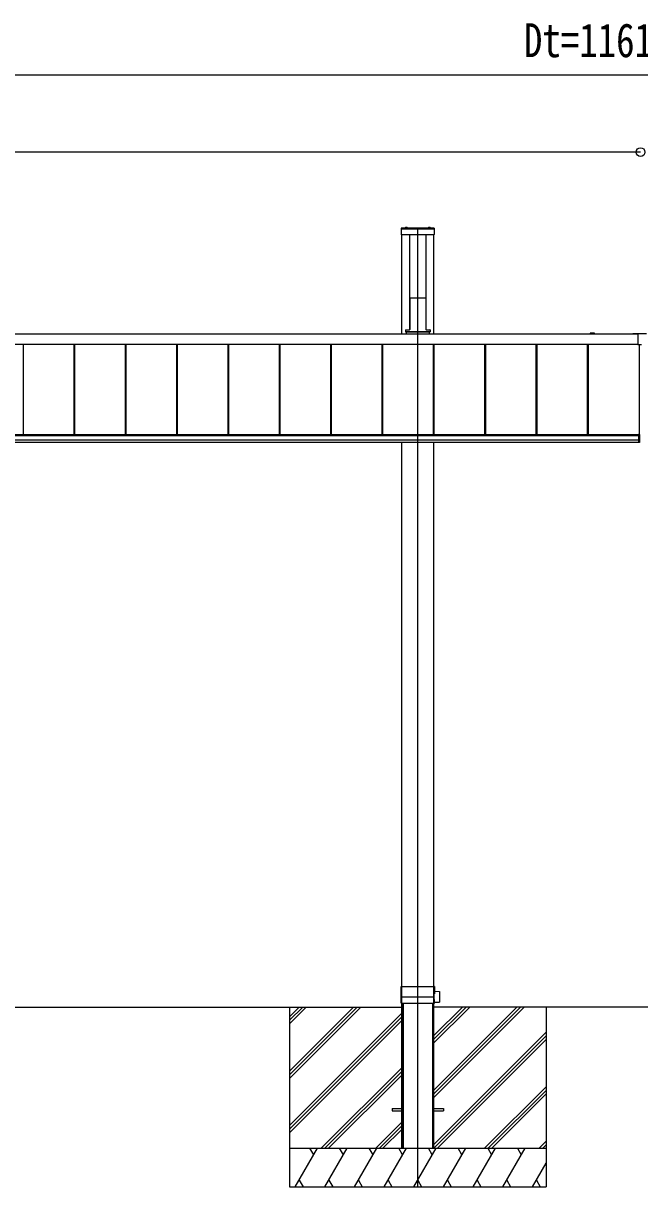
# Model space of a CAD drawing. Units: millimetres, scale not verified. Extents: x -16820 to 16820, y -11880 to 11880.
# Drawn here: x -10455 to -8054, y -7960 to -3428 of the extents above; entities that cross this region are included whole.
import ezdxf
from ezdxf.enums import TextEntityAlignment as Align

# ---------------------------------------------------------------- set-up
doc = ezdxf.new("R2010")
doc.units = ezdxf.units.MM
doc.header["$LTSCALE"] = 50
for name, color, linetype in [('0-3_YKK_12', 2, 'Continuous'), ('0-4_YKK_13', 4, 'Continuous'), ('0-5_YKK_A1', 4, 'Continuous'), ('0-6_YKK_D', 6, 'Continuous')]:
    doc.layers.add(name, color=color, linetype=linetype)
doc.styles.add('ＭＳ ゴシック', font='')
doc.styles.get('ＭＳ ゴシック').set_extended_font_data('MS Gothic')

msp = doc.modelspace()

# ---------------------------------------------------------------- linework, layer by layer
at = {"layer": '0-3_YKK_12'}
msp.add_line((-8918.92, -7960), (-8918.92, -4230), dxfattribs=at)
at = {"layer": '0-4_YKK_13'}
for p, q in [((-8983.42, -4227), (-8983.42, -4251)), ((-8854.42, -4227), (-8983.42, -4227)), ((-8854.42, -4229.5), (-8983.42, -4229.5)), ((-8854.42, -4230), (-8983.42, -4230)), ((-8856.42, -4253), (-8981.42, -4253)), ((-8969.82, -4226.45), (-8969.82, -4226.26)), ((-8969.28, -4227), (-8958.57, -4227)), ((-8969.17, -4227), (-8968.82, -4227)), ((-8966.29, -4223.67), (-8965.07, -4226.13)), ((-8963.92, -4226.74), (-8965.07, -4226.13)), ((-8963.92, -4226.74), (-8962.78, -4226.13)), ((-8961.55, -4223.67), (-8962.78, -4226.13)), ((-8958.02, -4226.45), (-8958.02, -4226.26)), ((-8879.82, -4226.45), (-8879.82, -4226.26)), ((-8879.28, -4227), (-8868.57, -4227)), ((-8876.29, -4223.67), (-8875.07, -4226.13)), ((-8873.92, -4226.74), (-8875.07, -4226.13)), ((-8873.92, -4226.74), (-8872.78, -4226.13)), ((-8871.55, -4223.67), (-8872.78, -4226.13)), ((-8868.02, -4226.45), (-8868.02, -4226.26)), ((-8854.42, -4227), (-8854.42, -4251)), ((-8950.17, -4504.16), (-8950.17, -4619.21)), ((-8949.81, -4498.31), (-8950.16, -4503.81)), ((-8949.31, -4497.85), (-8947.27, -4497.85)), ((-8946.96, -4498.17), (-8947.27, -4497.85)), ((-8946.96, -4498.17), (-8890.88, -4498.17)), ((-8890.88, -4498.17), (-8890.57, -4497.85)), ((-8890.57, -4497.85), (-8888.53, -4497.85)), ((-8888.03, -4498.31), (-8887.68, -4503.81)), ((-8887.67, -4504.16), (-8887.67, -4619.21)), ((-8966.29, -4621.97), (-8951.28, -4621.97)), ((-8950.17, -4619.21), (-8950.28, -4621.03)), ((-8887.67, -4619.21), (-8887.56, -4621.03)), ((-8886.56, -4621.97), (-8871.55, -4621.97)), ((-8966.79, -4622.47), (-8966.79, -4629.96)), ((-8966.79, -4629.3), (-8871.05, -4629.3)), ((-8966.79, -4629.96), (-8871.05, -4629.96)), ((-8871.05, -4622.47), (-8871.05, -4629.96)), ((-8080.92, -4636.51), (-8080.92, -4638.51)), ((-8080.92, -4636.51), (-8027.92, -4636.51)), ((-8080.92, -4638.51), (-8061.92, -4638.51)), ((-8061.92, -4638.51), (-8061.92, -4681.51)), ((-8046.92, -4681.51), (-8061.92, -4681.51)), ((-8059.42, -5030.22), (-8059.42, -5061.49)), ((-8055.92, -5030.22), (-8059.42, -5030.22)), ((-8059.42, -5052.67), (-8055.92, -5052.67)), ((-8055.92, -5061.49), (-8059.42, -5061.49)), ((-8058.92, -5030.22), (-8058.92, -5061.49)), ((-8055.92, -5030.22), (-8055.92, -5061.49)), ((-8983.92, -7220), (-8983.57, -7180.3)), ((-8983.27, -7180), (-8854.57, -7180)), ((-8982.42, -7180.3), (-8982.42, -7244.7)), ((-8981.42, -7244.7), (-8981.42, -7180.3)), ((-8856.42, -7180.3), (-8856.42, -7244.7)), ((-8855.42, -7244.7), (-8855.42, -7180.3)), ((-8854.27, -7180.3), (-8854.02, -7209.18)), ((-8854.11, -7198.65), (-8834.22, -7199)), ((-8833.92, -7199.29), (-8833.92, -7240.71)), ((-8983.71, -7244.7), (-8983.92, -7220)), ((-8983.92, -7220), (-8855.42, -7220)), ((-8983.41, -7245), (-8854.44, -7245)), ((-8854.02, -7209.18), (-8855.42, -7209.18)), ((-8854.02, -7230.82), (-8855.42, -7230.82)), ((-8854.14, -7244.7), (-8854.02, -7230.82)), ((-8854.11, -7241.35), (-8834.22, -7241.01))]:
    msp.add_line(p, q, dxfattribs=at)
for centre, radius, start, end in [((-8981.42, -4251), 2, 180, 270), ((-8969.28, -4226.45), 0.545, 180, 270), ((-8969.27, -4226.26), 0.55, 138.43917, 180), ((-8963.92, -4231), 7.7, 41.56083, 138.43917), ((-8958.57, -4226.45), 0.545, 270, 0), ((-8958.57, -4226.26), 0.55, 0, 41.56083), ((-8879.28, -4226.45), 0.545, 180, 270), ((-8879.27, -4226.26), 0.55, 138.43917, 180), ((-8873.92, -4231), 7.7, 41.56083, 138.43917), ((-8868.57, -4226.45), 0.545, 270, 0), ((-8868.57, -4226.26), 0.55, 0, 41.56083), ((-8856.42, -4251), 2, 270, 0), ((-8983.27, -7180.3), 0.3, 90, 179.5), ((-8982.72, -7180.3), 0.3, 0, 90), ((-8981.12, -7180.3), 0.3, 90, 180), ((-8856.72, -7180.3), 0.3, 0, 90), ((-8855.12, -7180.3), 0.3, 90, 180), ((-8854.57, -7180.3), 0.3, 0.5, 90), ((-8834.22, -7199.3), 0.3, 0, 89), ((-8983.41, -7244.7), 0.3, 180.5, 270), ((-8982.72, -7244.7), 0.3, 270, 0), ((-8981.12, -7244.7), 0.3, 180, 270), ((-8856.72, -7244.7), 0.3, 270, 0), ((-8855.12, -7244.7), 0.3, 180, 270), ((-8854.44, -7244.7), 0.3, 270, 359.5), ((-8834.22, -7240.71), 0.3, 271, 0)]:
    msp.add_arc(centre, radius, start, end, dxfattribs=at)
for centre, major_axis, ratio, start_param, end_param in [((-8950.13, -4503.81), (0.031, 0.5), 0.061627, 1.5746234, 2.3600215), ((-8949.31, -4498.35), (0.346, -0.364), 0.996462, 2.3838095, 3.8892836), ((-8888.53, -4498.35), (-0.346, -0.364), 0.996462, 2.3939017, 3.8993758), ((-8887.71, -4503.81), (-0.031, 0.5), 0.061627, 3.9231638, 4.7085619), ((-8966.29, -4622.47), (0.355, -0.355), 0.99628, 2.358058, 3.9251274), ((-8951.28, -4620.97), (0.691, -0.728), 0.996462, 5.5254021, 7.0308762), ((-8886.56, -4620.97), (-0.691, -0.728), 0.996462, 5.5354944, 7.0409685), ((-8871.55, -4622.47), (-0.355, -0.355), 0.99628, 2.358058, 3.9251274)]:
    msp.add_ellipse(centre, major_axis=major_axis, ratio=ratio, start_param=start_param, end_param=end_param, dxfattribs=at)
at = {"layer": '0-5_YKK_A1'}
for p, q in [((-8981.42, -4637.53), (-8981.42, -4253)), ((-8950.92, -4253), (-8950.92, -4621.9)), ((-8886.92, -4253), (-8886.92, -4621.9)), ((-8856.42, -4637.53), (-8856.42, -4253)), ((-8950.92, -4596.8), (-8950.17, -4596.8)), ((-8887.67, -4596.8), (-8886.92, -4596.8)), ((-13854.42, -4638.51), (-8061.92, -4638.51)), ((-13665.17, -4637.53), (-8246.67, -4637.53)), ((-8963.92, -4629.96), (-8963.92, -4637.53)), ((-8873.92, -4629.96), (-8873.92, -4637.53)), ((-8241.38, -4635.03), (-8246.67, -4635.03)), ((-8246.67, -4637.53), (-8233.22, -4637.53)), ((-8232.92, -4635.03), (-8240.46, -4635.03)), ((-8232.92, -4637.83), (-8232.92, -4638.51)), ((-8230.42, -4638.51), (-8230.42, -4637.53)), ((-13854.42, -4678.42), (-8061.92, -4678.42)), ((-13854.42, -4678.7), (-8061.92, -4678.7)), ((-10454.82, -5030.61), (-10454.82, -4678.7)), ((-10454.82, -5030.61), (-10454.82, -4678.7)), ((-10454.42, -5030.61), (-10454.42, -4678.7)), ((-10257.42, -5030.61), (-10257.42, -4678.7)), ((-10254.82, -5030.61), (-10254.82, -4678.7)), ((-10254.42, -5030.61), (-10254.42, -4678.7)), ((-10057.42, -5030.61), (-10057.42, -4678.7)), ((-10054.82, -5030.61), (-10054.82, -4678.7)), ((-10054.42, -5030.61), (-10054.42, -4678.7)), ((-9857.42, -5030.61), (-9857.42, -4678.7)), ((-9854.82, -5030.61), (-9854.82, -4678.7)), ((-9854.42, -5030.61), (-9854.42, -4678.7)), ((-9657.42, -5030.61), (-9657.42, -4678.7)), ((-9654.82, -5030.61), (-9654.82, -4678.7)), ((-9654.42, -5030.61), (-9654.42, -4678.7)), ((-9457.42, -5030.61), (-9457.42, -4678.7)), ((-9454.82, -5030.61), (-9454.82, -4678.7)), ((-9454.42, -5030.61), (-9454.42, -4678.7)), ((-9257.42, -5030.61), (-9257.42, -4678.7)), ((-9254.82, -5030.61), (-9254.82, -4678.7)), ((-9254.42, -5030.61), (-9254.42, -4678.7)), ((-9057.42, -5030.61), (-9057.42, -4678.7)), ((-9054.82, -5030.61), (-9054.82, -4678.7)), ((-9054.42, -5030.61), (-9054.42, -4678.7)), ((-8857.42, -5030.61), (-8857.42, -4678.7)), ((-8854.82, -5030.61), (-8854.82, -4678.7)), ((-8854.42, -5030.61), (-8854.42, -4678.7)), ((-8657.42, -5030.61), (-8657.42, -4678.7)), ((-8654.82, -5030.61), (-8654.82, -4678.7)), ((-8654.42, -5030.61), (-8654.42, -4678.7)), ((-8457.42, -5030.61), (-8457.42, -4678.7)), ((-8454.82, -5030.61), (-8454.82, -4678.7)), ((-8454.42, -5030.61), (-8454.42, -4678.7)), ((-8257.42, -5030.61), (-8257.42, -4678.7)), ((-8254.82, -5030.61), (-8254.82, -4678.7)), ((-8254.42, -5030.61), (-8254.42, -4678.7)), ((-8055.92, -5030.22), (-8055.92, -4681.51)), ((-8055.72, -5028.19), (-8055.72, -4681.51)), ((-8055.72, -5028.19), (-8055.92, -5028.19)), ((-13852.42, -5030.61), (-8059.42, -5030.61)), ((-13852.42, -5034.35), (-8059.42, -5034.35)), ((-13852.42, -5034.35), (-8059.42, -5034.35)), ((-13852.42, -5051.27), (-8059.42, -5051.27)), ((-13852.42, -5060), (-8059.42, -5060)), ((-8981.42, -7810), (-8981.42, -5060)), ((-8856.42, -7810), (-8856.42, -5060)), ((-8979.72, -7247), (-8976.22, -7247)), ((-8979.72, -7247), (-8979.72, -7810)), ((-8976.22, -7247), (-8976.22, -7810)), ((-8861.62, -7247), (-8858.12, -7247)), ((-8861.62, -7247), (-8861.62, -7810)), ((-8858.12, -7247), (-8858.12, -7810)), ((-10893.42, -7260), (-8981.42, -7260)), ((-9418.92, -7260), (-9418.92, -7960)), ((-9154.95, -7260), (-9418.92, -7523.97)), ((-9367.08, -7260), (-9418.92, -7311.84)), ((-9169.09, -7260), (-9418.92, -7509.83)), ((-9140.81, -7260), (-9418.92, -7538.11)), ((-9381.22, -7260), (-9418.92, -7297.7)), ((-9352.94, -7260), (-9418.92, -7325.98)), ((-8981.42, -7284.46), (-9418.92, -7721.96)), ((-8518.55, -7260), (-8856.42, -7597.87)), ((-8730.68, -7260), (-8856.42, -7385.74)), ((-8532.69, -7260), (-8856.42, -7583.73)), ((-8504.41, -7260), (-8856.42, -7612.01)), ((-8744.83, -7260), (-8856.42, -7371.59)), ((-8716.54, -7260), (-8856.42, -7399.88)), ((-7252.42, -7260), (-8856.42, -7260)), ((-8418.92, -7260), (-8418.92, -7960)), ((-8981.42, -7298.6), (-9418.92, -7736.1)), ((-8981.42, -7312.75), (-9418.92, -7750.25)), ((-8418.92, -7358.36), (-8856.42, -7795.86)), ((-8418.92, -7372.5), (-8856.42, -7810)), ((-8418.92, -7386.64), (-8842.28, -7810)), ((-8981.42, -7496.59), (-9294.83, -7810)), ((-8981.42, -7510.74), (-9280.68, -7810)), ((-8981.42, -7524.88), (-9266.54, -7810)), ((-8418.92, -7570.49), (-8658.43, -7810)), ((-8418.92, -7584.63), (-8644.29, -7810)), ((-8418.92, -7598.77), (-8630.15, -7810)), ((-9018.92, -7655.5), (-9018.92, -7664.5)), ((-9018.92, -7655.5), (-8981.42, -7655.5)), ((-8856.42, -7655.5), (-8818.92, -7655.5)), ((-8818.92, -7655.5), (-8818.92, -7664.5)), ((-9018.92, -7664.5), (-8981.42, -7664.5)), ((-8856.42, -7664.5), (-8818.92, -7664.5)), ((-8981.42, -7708.73), (-9082.69, -7810)), ((-8981.42, -7722.87), (-9068.55, -7810)), ((-8981.42, -7737.01), (-9054.41, -7810)), ((-8418.92, -7782.62), (-8446.3, -7810)), ((-9418.92, -7810), (-8418.92, -7810)), ((-9395.8, -7960), (-9309.2, -7810)), ((-9324.2, -7835.98), (-9339.2, -7810)), ((-9280.33, -7960), (-9193.73, -7810)), ((-9208.73, -7835.98), (-9223.73, -7810)), ((-9164.86, -7960), (-9078.26, -7810)), ((-9093.26, -7835.98), (-9108.26, -7810)), ((-9049.39, -7960), (-8962.79, -7810)), ((-8977.79, -7835.98), (-8992.79, -7810)), ((-8981.42, -7810), (-8856.42, -7810)), ((-8933.92, -7960), (-8847.32, -7810)), ((-8862.32, -7835.98), (-8877.32, -7810)), ((-8818.45, -7960), (-8731.85, -7810)), ((-8746.85, -7835.98), (-8761.85, -7810)), ((-8702.98, -7960), (-8616.38, -7810)), ((-8646.38, -7810), (-8631.38, -7835.98)), ((-8587.51, -7960), (-8500.91, -7810)), ((-8530.91, -7810), (-8515.91, -7835.98)), ((-8418.92, -7796.76), (-8432.16, -7810)), ((-8472.04, -7960), (-8418.92, -7867.99)), ((-9418.92, -7960), (-8418.92, -7960)), ((-9380.8, -7934.02), (-9365.8, -7960)), ((-9265.33, -7934.02), (-9250.33, -7960)), ((-9149.86, -7934.02), (-9134.86, -7960)), ((-9034.39, -7934.02), (-9019.39, -7960)), ((-8918.92, -7934.02), (-8903.92, -7960)), ((-8803.45, -7934.02), (-8788.45, -7960)), ((-8687.98, -7934.02), (-8672.98, -7960)), ((-8572.51, -7934.02), (-8557.51, -7960)), ((-8457.04, -7934.02), (-8442.04, -7960))]:
    msp.add_line(p, q, dxfattribs=at)
for centre, radius, start, end in [((-8246.67, -4636.28), 1.25, 90, 270), ((-8241.38, -4635.23), 0.2, 23.57818, 90), ((-8240.92, -4635.03), 0.3, 203.57818, 336.42182), ((-8240.46, -4635.23), 0.2, 90, 156.42182), ((-8233.22, -4637.83), 0.3, 360, 90), ((-8232.92, -4637.53), 2.5, 0, 90)]:
    msp.add_arc(centre, radius, start, end, dxfattribs=at)
at = {"layer": '0-6_YKK_D'}
for p, q in [((-2447.92, -3630), (-13660.92, -3630)), ((-8050.92, -3930), (-13860.92, -3930))]:
    msp.add_line(p, q, dxfattribs=at)
msp.add_circle((-8050.92, -3930), 17, dxfattribs=at)
msp.add_circle((-8050.92, -3930), 17, dxfattribs=at)

# ---------------------------------------------------------------- texts
at = {"layer": '0-6_YKK_D', "style": 'ＭＳ ゴシック', "width": 0.8}
msp.add_text('Dt=11613', height=132, dxfattribs=at).set_placement((-8505.62, -3600), align=Align.BOTTOM_LEFT)

doc.saveas('drawing.dxf')
